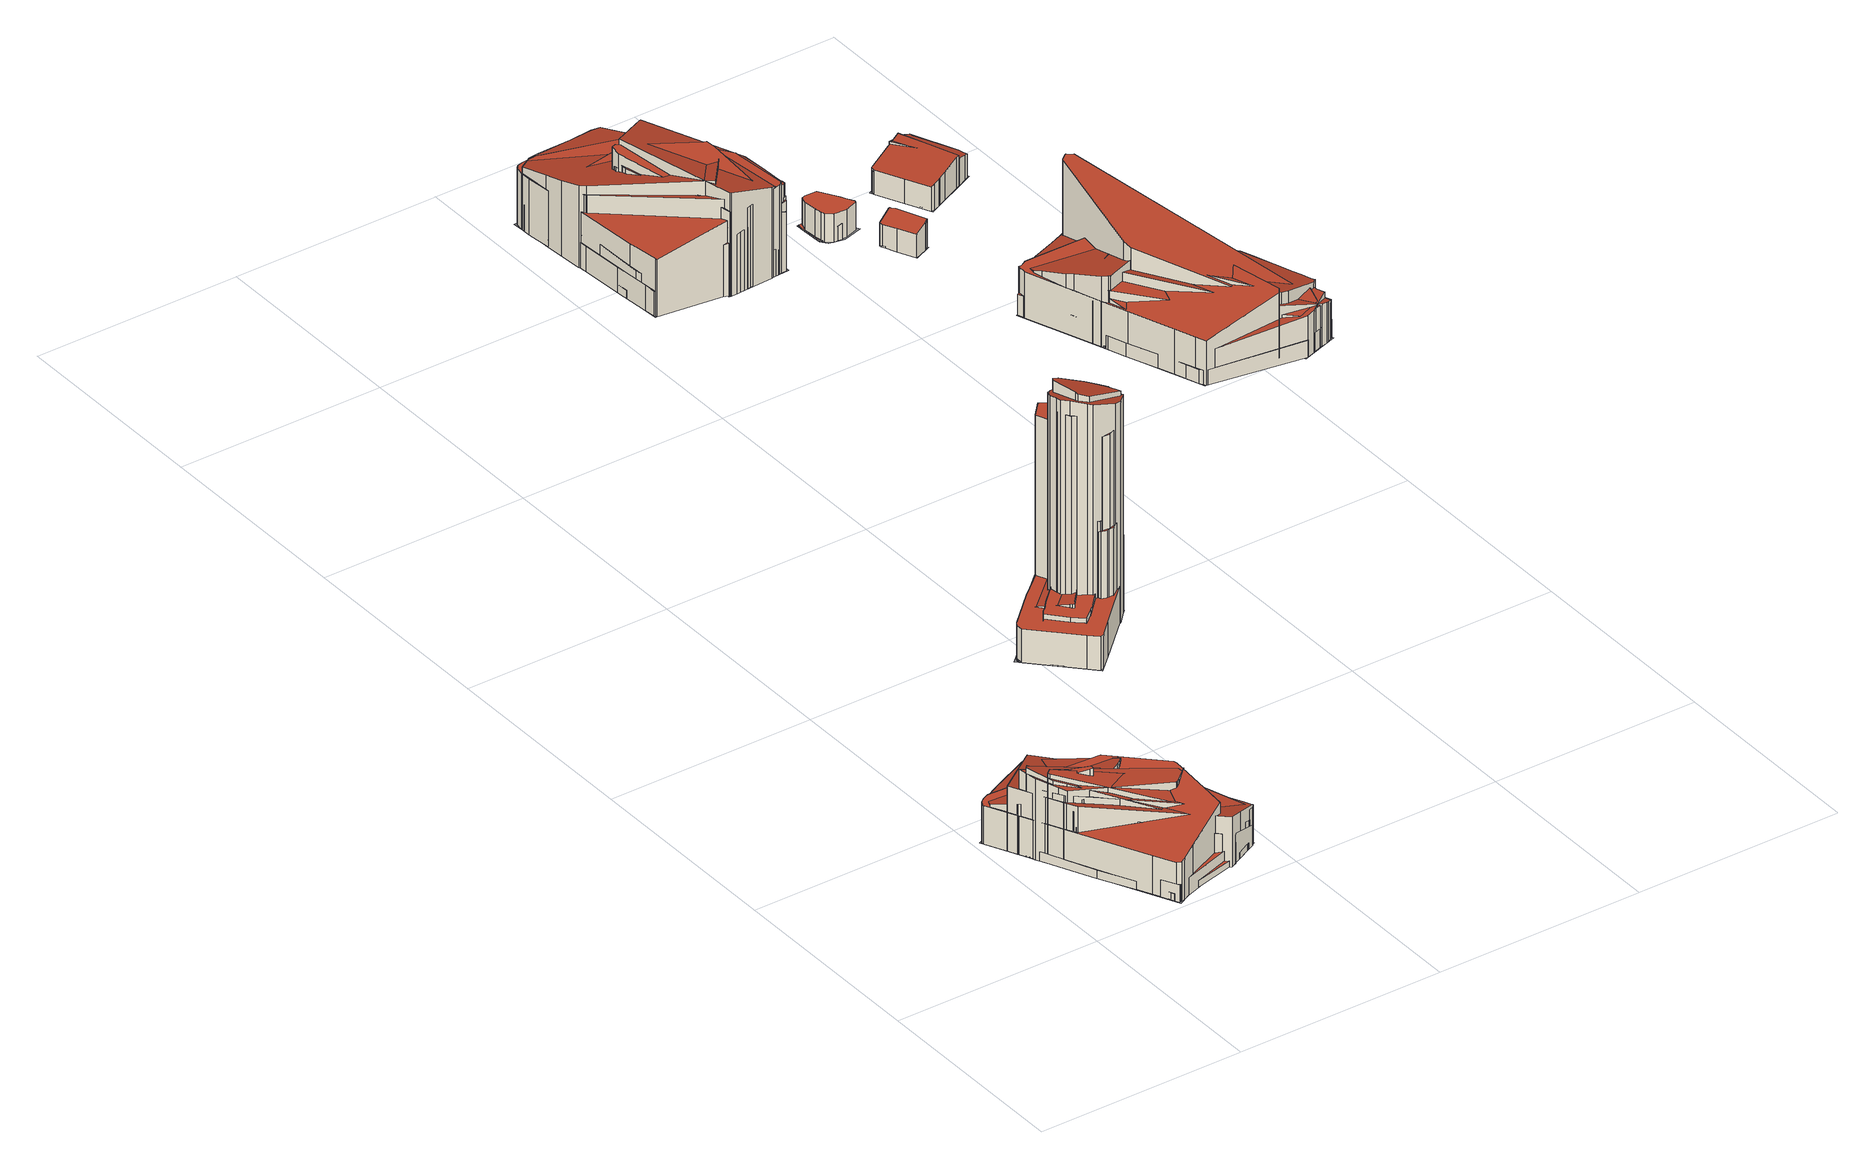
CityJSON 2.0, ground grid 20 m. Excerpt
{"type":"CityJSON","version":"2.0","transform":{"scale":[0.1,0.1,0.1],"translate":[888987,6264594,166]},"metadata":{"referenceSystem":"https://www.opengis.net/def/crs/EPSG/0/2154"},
"CityObjects":{
"building1":{"type":"Building","attributes":{"class":"Building"},"children":["building1-1"]},
"building1-1":{"type":"BuildingPart","parents":["building1"],"geometry":[{"type":"MultiSurface","lod":"2.2","boundaries":[[[0,1,2,3,4,5,6,7,8,9,10,11,12,13,14]],[[15,16,1,0]],[[16,17,2,1]],[[17,18,3,2]],[[18,19,4,3]],[[19,20,5,4]],[[20,21,6,5]],[[21,22,7,6]],[[22,23,8,7]],[[23,24,9,8]],[[24,25,10,9]],[[25,26,11,10]],[[26,27,12,11]],[[27,28,13,12]],[[28,29,14,13]],[[29,15,0,14]],[[30,31,32,33,34,35,36,37,38,39,40,41]],[[42,43,31,30]],[[43,44,32,31]],[[44,45,33,32]],[[45,46,34,33]],[[46,47,35,34]],[[47,48,36,35]],[[48,49,37,36]],[[49,50,38,37]],[[50,51,39,38]],[[51,52,40,39]],[[52,53,41,40]],[[53,42,30,41]],[[54,55,56,57,58,59,60,61,62,63,64,65,66,67,68]],[[69,70,55,54]],[[70,71,56,55]],[[71,72,57,56]],[[72,73,58,57]],[[73,74,59,58]],[[74,75,60,59]],[[75,76,61,60]],[[76,77,62,61]],[[77,78,63,62]],[[78,79,64,63]],[[79,80,65,64]],[[80,81,66,65]],[[81,82,67,66]],[[82,83,68,67]],[[83,69,54,68]],[[84,85,86,87,88,89,90,91,92,93,94,95,96,97,98,99,100,101,102,103,104,105]],[[106,107,85,84]],[[107,108,86,85]],[[108,109,87,86]],[[109,17,88,87]],[[17,110,89,88]],[[110,111,90,89]],[[111,112,91,90]],[[112,113,92,91]],[[113,114,93,92]],[[114,115,94,93]],[[115,116,95,94]],[[116,47,96,95]],[[47,117,97,96]],[[117,49,98,97]],[[49,118,99,98]],[[118,119,100,99]],[[119,120,101,100]],[[120,121,102,101]],[[121,122,103,102]],[[122,123,104,103]],[[123,124,105,104]],[[124,106,84,105]],[[125,126,127,128,129,130,131,132,133]],[[134,135,126,125]],[[135,136,127,126]],[[136,137,128,127]],[[137,138,129,128]],[[138,139,130,129]],[[139,140,131,130]],[[140,141,132,131]],[[141,142,133,132]],[[142,134,125,133]],[[143,144,145,146,147,148,149,150]],[[151,152,144,143]],[[152,153,145,144]],[[153,154,146,145]],[[154,155,147,146]],[[155,156,148,147]],[[156,157,149,148]],[[157,158,150,149]],[[158,151,143,150]],[[159,160,161,162,163,164,165,166,167,168,169,170]],[[171,172,160,159]],[[172,173,161,160]],[[173,174,162,161]],[[174,175,163,162]],[[175,176,164,163]],[[176,177,165,164]],[[177,178,166,165]],[[178,179,167,166]],[[179,180,168,167]],[[180,181,169,168]],[[181,182,170,169]],[[182,171,159,170]],[[183,184,185,186,187,188,189,190,191,192,193]],[[194,195,184,183]],[[195,196,185,184]],[[196,197,186,185]],[[197,198,187,186]],[[198,199,188,187]],[[199,178,189,188]],[[178,200,190,189]],[[200,201,191,190]],[[201,202,192,191]],[[202,203,193,192]],[[203,194,183,193]],[[204,205,206,207,208,209,210,211,212,213,214]],[[215,216,204,214]],[[216,217,205,204]],[[217,218,206,205]],[[218,219,207,206]],[[219,220,208,207]],[[220,221,209,208]],[[221,222,210,209]],[[222,223,211,210]],[[223,224,212,211]],[[224,225,213,212]],[[225,215,214,213]],[[226,227,228,229,230,231,232,233,234]],[[107,235,227,226]],[[235,236,228,227]],[[236,237,229,228]],[[237,238,230,229]],[[238,239,231,230]],[[239,240,232,231]],[[240,182,233,232]],[[182,241,234,233]],[[241,107,226,234]],[[242,243,244,245,246,247]],[[248,249,243,242]],[[249,250,244,243]],[[250,251,245,244]],[[251,252,246,245]],[[252,253,247,246]],[[253,248,242,247]],[[254,255,256,257,258,259,260,261]],[[262,255,254]],[[262,263,256,255]],[[263,264,257,256]],[[264,265,258,257]],[[265,266,259,258]],[[266,267,260,259]],[[267,28,261,260]],[[28,254,261]],[[268,269,270,271,272,273,274,275]],[[276,277,269,268]],[[277,278,270,269]],[[278,279,271,270]],[[279,177,272,271]],[[177,280,273,272]],[[280,281,274,273]],[[281,282,275,274]],[[282,276,268,275]],[[283,284,285,286]],[[287,47,284,283]],[[47,288,285,284]],[[288,222,286,285]],[[222,287,283,286]],[[289,290,45,291,292,293,294,295]]],"semantics":{"surfaces":[{"type":"RoofSurface","rf_azimuth":206.43,"rf_slope":16.97},{"type":"WallSurface","on_footprint_edge":true},{"type":"RoofSurface","rf_azimuth":29.54,"rf_slope":15.16},{"type":"RoofSurface","rf_azimuth":116.19,"rf_slope":16.73},{"type":"RoofSurface","rf_azimuth":337.65,"rf_slope":1.06},{"type":"RoofSurface","rf_azimuth":319.61,"rf_slope":7.65},{"type":"RoofSurface","rf_azimuth":29.9,"rf_slope":16.68},{"type":"RoofSurface","rf_azimuth":17.4,"rf_slope":17.92},{"type":"RoofSurface","rf_azimuth":353.06,"rf_slope":19.8},{"type":"RoofSurface","rf_azimuth":76.04,"rf_slope":2.18},{"type":"RoofSurface","rf_azimuth":90.18,"rf_slope":17.47},{"type":"RoofSurface","rf_azimuth":186.19,"rf_slope":18.63},{"type":"RoofSurface","rf_azimuth":199.55,"rf_slope":12.61},{"type":"RoofSurface","rf_azimuth":305.54,"rf_slope":18.78},{"type":"RoofSurface","rf_azimuth":25.22,"rf_slope":11.06},{"type":"GroundSurface"}],"values":[0,1,1,1,1,1,1,1,1,1,1,1,1,1,1,1,2,1,1,1,1,1,1,1,1,1,1,1,1,3,1,1,1,1,1,1,1,1,1,1,1,1,1,1,1,4,1,1,1,1,1,1,1,1,1,1,1,1,1,1,1,1,1,1,1,1,1,1,5,1,1,1,1,1,1,1,1,1,6,1,1,1,1,1,1,1,1,7,1,1,1,1,1,1,1,1,1,1,1,1,8,1,1,1,1,1,1,1,1,1,1,1,9,1,1,1,1,1,1,1,1,1,1,1,10,1,1,1,1,1,1,1,1,1,11,1,1,1,1,1,1,12,1,1,1,1,1,1,1,1,13,1,1,1,1,1,1,1,1,14,1,1,1,1,15]}}]},
"building2":{"type":"Building","attributes":{"class":"Building"},"children":["building2-1"]},
"building2-1":{"type":"BuildingPart","parents":["building2"],"geometry":[{"type":"MultiSurface","lod":"2.2","boundaries":[[[296,297,298,299,300,301,302,303,304,305,306,307,308,309]],[[310,311,297,296]],[[311,312,298,297]],[[312,313,299,298]],[[313,314,300,299]],[[314,315,301,300]],[[315,316,302,301]],[[316,317,303,302]],[[317,318,304,303]],[[318,319,305,304]],[[319,320,306,305]],[[320,321,307,306]],[[321,322,308,307]],[[322,323,309,308]],[[323,310,296,309]],[[324,325,326,327,328,329,330,331,332,333,334,335,336,337,338]],[[339,340,325,324]],[[340,341,326,325]],[[341,342,327,326]],[[342,343,328,327]],[[343,344,329,328]],[[344,345,330,329]],[[345,346,331,330]],[[346,347,332,331]],[[347,348,333,332]],[[348,349,334,333]],[[349,319,335,334]],[[319,350,336,335]],[[350,351,337,336]],[[351,352,338,337]],[[352,339,324,338]],[[353,354,355,356,357,358,359,360,361,362,363,364,365,366,367,368,369,370]],[[371,372,354,353]],[[372,373,355,354]],[[373,374,356,355]],[[374,375,357,356]],[[375,376,358,357]],[[376,377,359,358]],[[377,378,360,359]],[[378,316,361,360]],[[316,379,362,361]],[[379,380,363,362]],[[380,381,364,363]],[[381,349,365,364]],[[349,382,366,365]],[[382,383,367,366]],[[383,384,368,367]],[[384,385,369,368]],[[385,386,370,369]],[[386,371,353,370]],[[387,388,389,390,391,392,393,394,395,396,397,398]],[[399,400,388,387]],[[400,401,389,388]],[[401,402,390,389]],[[402,403,391,390]],[[403,404,392,391]],[[404,405,393,392]],[[405,406,394,393]],[[406,407,395,394]],[[407,408,396,395]],[[408,323,397,396]],[[323,409,398,397]],[[409,399,387,398]],[[410,411,412,413,414,415,416,417,418,419,420,421]],[[422,423,411,410]],[[423,424,412,411]],[[424,425,413,412]],[[425,426,414,413]],[[426,427,415,414]],[[427,428,416,415]],[[428,429,417,416]],[[429,430,418,417]],[[430,431,419,418]],[[431,432,420,419]],[[432,433,421,420]],[[433,422,410,421]],[[434,435,436,437,438,439,440,441]],[[442,443,435,434]],[[443,444,436,435]],[[444,445,437,436]],[[445,446,438,437]],[[446,447,439,438]],[[447,448,440,439]],[[448,449,441,440]],[[449,442,434,441]],[[450,451,452,453,454,455,456,457,458,459]],[[460,461,451,450]],[[461,462,452,451]],[[462,463,453,452]],[[463,464,454,453]],[[464,465,455,454]],[[465,466,456,455]],[[466,467,457,456]],[[467,468,458,457]],[[468,469,459,458]],[[469,460,450,459]],[[470,471,472,473,474,475,476,477,478,479]],[[480,481,471,470]],[[481,482,472,471]],[[482,483,473,472]],[[483,484,474,473]],[[484,485,475,474]],[[485,486,476,475]],[[486,487,477,476]],[[487,488,478,477]],[[488,489,479,478]],[[489,480,470,479]],[[490,491,492,493,494,495,496,497,498]],[[499,500,491,490]],[[500,501,492,491]],[[501,502,493,492]],[[502,503,494,493]],[[503,504,495,494]],[[504,505,496,495]],[[505,506,497,496]],[[506,507,498,497]],[[507,499,490,498]],[[508,509,510,511,512,513,514,515]],[[516,517,509,508]],[[517,518,510,509]],[[518,519,511,510]],[[519,520,512,511]],[[520,521,513,512]],[[521,522,514,513]],[[522,523,515,514]],[[523,516,508,515]],[[524,525,526,527,528,529,530,531,532,533]],[[320,534,525,524]],[[534,375,526,525]],[[375,535,527,526]],[[535,536,528,527]],[[536,537,529,528]],[[537,538,530,529]],[[538,539,531,530]],[[539,317,532,531]],[[317,540,533,532]],[[540,320,524,533]],[[541,542,543,544,545,546,547]],[[548,549,542,541]],[[549,550,543,542]],[[550,551,544,543]],[[551,379,545,544]],[[379,552,546,545]],[[552,553,547,546]],[[553,548,541,547]],[[554,555,499,556]]],"semantics":{"surfaces":[{"type":"RoofSurface","rf_azimuth":207.69,"rf_slope":1.58},{"type":"WallSurface","on_footprint_edge":true},{"type":"RoofSurface","rf_azimuth":214.81,"rf_slope":2.18},{"type":"RoofSurface","rf_azimuth":24.08,"rf_slope":17.9},{"type":"RoofSurface","rf_azimuth":216.95,"rf_slope":0.938},{"type":"RoofSurface","rf_azimuth":357.83,"rf_slope":20.13},{"type":"RoofSurface","rf_azimuth":136.26,"rf_slope":14.83},{"type":"RoofSurface","rf_azimuth":12.04,"rf_slope":9.94},{"type":"RoofSurface","rf_azimuth":211.02,"rf_slope":11.24},{"type":"RoofSurface","rf_azimuth":102.71,"rf_slope":18.82},{"type":"RoofSurface","rf_azimuth":197.05,"rf_slope":10.18},{"type":"RoofSurface","rf_azimuth":49.1,"rf_slope":8.23},{"type":"RoofSurface","rf_azimuth":76.86,"rf_slope":18.66},{"type":"GroundSurface"}],"values":[0,1,1,1,1,1,1,1,1,1,1,1,1,1,1,2,1,1,1,1,1,1,1,1,1,1,1,1,1,1,1,3,1,1,1,1,1,1,1,1,1,1,1,1,1,1,1,1,1,1,4,1,1,1,1,1,1,1,1,1,1,1,1,5,1,1,1,1,1,1,1,1,1,1,1,1,6,1,1,1,1,1,1,1,1,7,1,1,1,1,1,1,1,1,1,1,8,1,1,1,1,1,1,1,1,1,1,9,1,1,1,1,1,1,1,1,1,10,1,1,1,1,1,1,1,1,11,1,1,1,1,1,1,1,1,1,1,12,1,1,1,1,1,1,1,13]}}]},
"building3":{"type":"Building","attributes":{"class":"Building"},"children":["building3-1"]},
"building3-1":{"type":"BuildingPart","parents":["building3"],"geometry":[{"type":"MultiSurface","lod":"2.2","boundaries":[[[557,558,559,560,561,562,563,564,565,566,567,568,569,570,571,572,573,574,575]],[[576,577,558,557]],[[577,578,559,558]],[[578,579,560,559]],[[579,580,561,560]],[[580,581,562,561]],[[581,582,563,562]],[[582,583,564,563]],[[583,584,565,564]],[[584,585,566,565]],[[585,586,567,566]],[[586,587,568,567]],[[587,588,569,568]],[[588,589,570,569]],[[589,590,571,570]],[[590,591,572,571]],[[591,592,573,572]],[[592,593,574,573]],[[593,594,575,574]],[[594,576,557,575]],[[595,596,597,598,599,600,601,602,603,604,605,606,607]],[[608,609,596,595]],[[609,610,597,596]],[[610,611,598,597]],[[611,612,599,598]],[[612,613,600,599]],[[613,614,601,600]],[[614,615,602,601]],[[615,616,603,602]],[[616,617,604,603]],[[617,618,605,604]],[[618,619,606,605]],[[619,620,607,606]],[[620,608,595,607]],[[621,622,623,624,625,626,627,628,629,630,631,632,633]],[[634,635,622,621]],[[635,636,623,622]],[[636,637,624,623]],[[637,638,625,624]],[[638,639,626,625]],[[639,640,627,626]],[[640,641,628,627]],[[641,642,629,628]],[[642,643,630,629]],[[643,644,631,630]],[[644,645,632,631]],[[645,646,633,632]],[[646,634,621,633]],[[647,648,649,650,651,652,653,654,655,656,657,658,659]],[[660,661,648,647]],[[661,662,649,648]],[[662,663,650,649]],[[663,664,651,650]],[[664,665,652,651]],[[665,666,653,652]],[[666,667,654,653]],[[667,668,655,654]],[[668,669,656,655]],[[669,670,657,656]],[[670,671,658,657]],[[671,672,659,658]],[[672,660,647,659]],[[673,674,675,676,677,678,679,680,681,682,683,684,685,686]],[[687,688,674,673]],[[688,689,675,674]],[[689,690,676,675]],[[690,691,677,676]],[[691,692,678,677]],[[692,579,679,678]],[[579,693,680,679]],[[693,694,681,680]],[[694,695,682,681]],[[695,670,683,682]],[[670,696,684,683]],[[696,697,685,684]],[[697,698,686,685]],[[698,687,673,686]],[[699,700,701,702,703,704,705,706,707,708]],[[709,710,700,699]],[[710,582,701,700]],[[582,711,702,701]],[[711,712,703,702]],[[712,713,704,703]],[[713,714,705,704]],[[714,715,706,705]],[[715,716,707,706]],[[716,717,708,707]],[[717,709,699,708]],[[718,719,720,721,722,723,724,725,726]],[[727,635,719,718]],[[635,728,720,719]],[[728,729,721,720]],[[729,730,722,721]],[[730,731,723,722]],[[731,732,724,723]],[[732,733,725,724]],[[733,734,726,725]],[[734,727,718,726]],[[735,736,737,738,739,740,741,742,743,744]],[[745,746,736,735]],[[746,747,737,736]],[[747,748,738,737]],[[748,749,739,738]],[[749,750,740,739]],[[750,665,741,740]],[[665,751,742,741]],[[751,752,743,742]],[[752,753,744,743]],[[753,745,735,744]],[[754,755,756,757,758,759,760,761,762,763,764]],[[765,766,755,754]],[[766,767,756,755]],[[767,768,757,756]],[[768,769,758,757]],[[769,770,759,758]],[[770,771,760,759]],[[771,772,761,760]],[[772,773,762,761]],[[773,774,763,762]],[[774,775,764,763]],[[775,765,754,764]],[[776,777,778,779,780,781,782,783,784,785]],[[786,787,777,776]],[[787,788,778,777]],[[788,789,779,778]],[[789,661,780,779]],[[661,790,781,780]],[[790,581,782,781]],[[581,791,783,782]],[[791,792,784,783]],[[792,793,785,784]],[[793,786,776,785]],[[794,795,796,797,798,799,800,801,802]],[[803,804,795,794]],[[804,805,796,795]],[[805,635,797,796]],[[635,806,798,797]],[[806,807,799,798]],[[807,808,800,799]],[[808,809,801,800]],[[809,810,802,801]],[[810,803,794,802]],[[811,812,813,814,815,816,817,818,819,820,821,822,823]],[[824,786,812,811]],[[786,825,813,812]],[[825,826,814,813]],[[826,827,815,814]],[[827,828,816,815]],[[828,829,817,816]],[[829,830,818,817]],[[830,831,819,818]],[[831,832,820,819]],[[832,833,821,820]],[[833,834,822,821]],[[834,835,823,822]],[[835,824,811,823]],[[836,837,838,839,840,841,842,843,844,845,846,847]],[[848,849,837,836]],[[849,850,838,837]],[[850,635,839,838]],[[635,583,840,839]],[[583,851,841,840]],[[851,852,842,841]],[[852,853,843,842]],[[853,854,844,843]],[[854,855,845,844]],[[855,856,846,845]],[[856,857,847,846]],[[857,848,836,847]],[[858,859,860,861,862,863,864,865]],[[866,867,859,858]],[[867,868,860,859]],[[868,664,861,860]],[[664,830,862,861]],[[830,869,863,862]],[[869,870,864,863]],[[870,871,865,864]],[[871,866,858,865]],[[872,873,874,875,876,877,878,879,880,881]]],"semantics":{"surfaces":[{"type":"RoofSurface","rf_azimuth":184.13,"rf_slope":15.61},{"type":"WallSurface","on_footprint_edge":true},{"type":"RoofSurface","rf_azimuth":91.61,"rf_slope":15.13},{"type":"RoofSurface","rf_azimuth":7.35,"rf_slope":16.24},{"type":"RoofSurface","rf_azimuth":6.87,"rf_slope":15.09},{"type":"RoofSurface","rf_azimuth":339.68,"rf_slope":1.39},{"type":"RoofSurface","rf_azimuth":237.98,"rf_slope":12.74},{"type":"RoofSurface","rf_azimuth":358.71,"rf_slope":17.59},{"type":"RoofSurface","rf_azimuth":180.46,"rf_slope":10.74},{"type":"RoofSurface","rf_azimuth":226.31,"rf_slope":13.74},{"type":"RoofSurface","rf_azimuth":79.01,"rf_slope":13.21},{"type":"RoofSurface","rf_azimuth":193.47,"rf_slope":18.38},{"type":"RoofSurface","rf_azimuth":337.93,"rf_slope":2.29},{"type":"RoofSurface","rf_azimuth":150.5,"rf_slope":18.66},{"type":"RoofSurface","rf_azimuth":36.19,"rf_slope":19.63},{"type":"GroundSurface"}],"values":[0,1,1,1,1,1,1,1,1,1,1,1,1,1,1,1,1,1,1,1,2,1,1,1,1,1,1,1,1,1,1,1,1,1,3,1,1,1,1,1,1,1,1,1,1,1,1,1,4,1,1,1,1,1,1,1,1,1,1,1,1,1,5,1,1,1,1,1,1,1,1,1,1,1,1,1,1,6,1,1,1,1,1,1,1,1,1,1,7,1,1,1,1,1,1,1,1,1,8,1,1,1,1,1,1,1,1,1,1,9,1,1,1,1,1,1,1,1,1,1,1,10,1,1,1,1,1,1,1,1,1,1,11,1,1,1,1,1,1,1,1,1,12,1,1,1,1,1,1,1,1,1,1,1,1,1,13,1,1,1,1,1,1,1,1,1,1,1,1,14,1,1,1,1,1,1,1,1,15]}}]},
"building4":{"type":"Building","attributes":{"class":"Building"},"children":["building4-1"]},
"building4-1":{"type":"BuildingPart","parents":["building4"],"geometry":[{"type":"MultiSurface","lod":"2.2","boundaries":[[[882,883,884,885,886,887,888,889,890,891,892,893,894,895,896]],[[897,898,883,882]],[[898,899,884,883]],[[899,900,885,884]],[[900,901,886,885]],[[901,902,887,886]],[[902,903,888,887]],[[903,904,889,888]],[[904,905,890,889]],[[905,906,891,890]],[[906,907,892,891]],[[907,908,893,892]],[[908,909,894,893]],[[909,910,895,894]],[[910,911,896,895]],[[911,897,882,896]],[[912,913,914,915,916,917,918,919]],[[920,921,913,912]],[[921,922,914,913]],[[922,900,915,914]],[[900,901,916,915]],[[901,923,917,916]],[[923,924,918,917]],[[924,925,919,918]],[[925,920,912,919]],[[926,927,928,929,930,931,932]],[[933,934,927,926]],[[934,923,928,927]],[[923,935,929,928]],[[935,936,930,929]],[[936,937,931,930]],[[937,910,932,931]],[[910,933,926,932]],[[938,939,940,941,942,943,944]]],"semantics":{"surfaces":[{"type":"RoofSurface","rf_azimuth":7.58,"rf_slope":0.839},{"type":"WallSurface","on_footprint_edge":true},{"type":"RoofSurface","rf_azimuth":182.63,"rf_slope":15.59},{"type":"RoofSurface","rf_azimuth":158.94,"rf_slope":18.9},{"type":"GroundSurface"}],"values":[0,1,1,1,1,1,1,1,1,1,1,1,1,1,1,1,2,1,1,1,1,1,1,1,1,3,1,1,1,1,1,1,1,4]}}]},
"building5":{"type":"Building","attributes":{"class":"Building"},"children":["building5-1"]},
"building5-1":{"type":"BuildingPart","parents":["building5"],"geometry":[{"type":"MultiSurface","lod":"2.2","boundaries":[[[945,946,947,948,949,950,951,952,953,954,955]],[[956,957,946,945]],[[957,958,947,946]],[[958,959,948,947]],[[959,960,949,948]],[[960,961,950,949]],[[961,962,951,950]],[[962,963,952,951]],[[963,964,953,952]],[[964,965,954,953]],[[965,966,955,954]],[[966,956,945,955]],[[967,968,969,970,971,972,973]],[[974,975,968,967]],[[975,976,969,968]],[[976,977,970,969]],[[977,978,971,970]],[[978,979,972,971]],[[979,980,973,972]],[[980,974,967,973]],[[981,982,956,983]]],"semantics":{"surfaces":[{"type":"RoofSurface","rf_azimuth":202.74,"rf_slope":17.49},{"type":"WallSurface","on_footprint_edge":true},{"type":"RoofSurface","rf_azimuth":191.26,"rf_slope":8.24},{"type":"GroundSurface"}],"values":[0,1,1,1,1,1,1,1,1,1,1,1,2,1,1,1,1,1,1,1,3]}}]},
"building6":{"type":"Building","attributes":{"class":"Building"},"children":["building6-1"]},
"building6-1":{"type":"BuildingPart","parents":["building6"],"geometry":[{"type":"MultiSurface","lod":"2.2","boundaries":[[[984,985,986,987,988,989,990,991,992,993,994]],[[995,996,985,984]],[[996,997,986,985]],[[997,998,987,986]],[[998,999,988,987]],[[999,1000,989,988]],[[1000,1001,990,989]],[[1001,1002,991,990]],[[1002,1003,992,991]],[[1003,1004,993,992]],[[1004,1005,994,993]],[[1005,995,984,994]],[[1006,1007,1008,1009,1010,1011,1012,1013,1014,1015,1016,1017,1018,1019,1020,1021,1022,1023]],[[1024,1025,1007,1006]],[[1025,1026,1008,1007]],[[1026,1027,1009,1008]],[[1027,1028,1010,1009]],[[1028,1029,1011,1010]],[[1029,1030,1012,1011]],[[1030,1031,1013,1012]],[[1031,1032,1014,1013]],[[1032,1033,1015,1014]],[[1033,1034,1016,1015]],[[1034,1035,1017,1016]],[[1035,1036,1018,1017]],[[1036,1037,1019,1018]],[[1037,1038,1020,1019]],[[1038,1039,1021,1020]],[[1039,1040,1022,1021]],[[1040,1041,1023,1022]],[[1041,1024,1006,1023]],[[1042,1043,1044,1045,1046,1047,1048,1049,1050,1051,1052,1053,1054,1055]],[[1056,1057,1043,1042]],[[1057,1058,1044,1043]],[[1058,1059,1045,1044]],[[1059,1060,1046,1045]],[[1060,1061,1047,1046]],[[1061,1062,1048,1047]],[[1062,1063,1049,1048]],[[1063,1064,1050,1049]],[[1064,1065,1051,1050]],[[1065,1066,1052,1051]],[[1066,1067,1053,1052]],[[1067,1068,1054,1053]],[[1068,1069,1055,1054]],[[1069,1056,1042,1055]],[[1070,1071,1072,1073,1074,1075,1076,1077,1078,1079,1080,1081]],[[1082,1083,1071,1070]],[[1083,1084,1072,1071]],[[1084,1085,1073,1072]],[[1085,1086,1074,1073]],[[1086,1087,1075,1074]],[[1087,1088,1076,1075]],[[1088,1089,1077,1076]],[[1089,1090,1078,1077]],[[1090,1091,1079,1078]],[[1091,1092,1080,1079]],[[1092,1093,1081,1080]],[[1093,1082,1070,1081]],[[1094,1095,1096,1097,1098,1099,1100,1101,1102,1103,1104,1105,1106,1107,1108,1109,1110,1111,1112,1113]],[[1114,1115,1095,1094]],[[1115,1116,1096,1095]],[[1116,997,1097,1096]],[[997,1117,1098,1097]],[[1117,999,1099,1098]],[[999,1118,1100,1099]],[[1118,1119,1101,1100]],[[1119,1120,1102,1101]],[[1120,1121,1103,1102]],[[1121,1089,1104,1103]],[[1089,1122,1105,1104]],[[1122,1123,1106,1105]],[[1123,1124,1107,1106]],[[1124,1125,1108,1107]],[[1125,1126,1109,1108]],[[1126,1127,1110,1109]],[[1127,1128,1111,1110]],[[1128,1129,1112,1111]],[[1129,1130,1113,1112]],[[1130,1114,1094,1113]],[[1131,1132,1133,1134,1135,1136,1137,1138,1139,1140,1141,1142,1143,1144,1145]],[[1146,1147,1132,1131]],[[1147,1148,1133,1132]],[[1148,1149,1134,1133]],[[1149,1150,1135,1134]],[[1150,1118,1136,1135]],[[1118,1151,1137,1136]],[[1151,1152,1138,1137]],[[1152,1153,1139,1138]],[[1153,1154,1140,1139]],[[1154,1155,1141,1140]],[[1155,1156,1142,1141]],[[1156,1157,1143,1142]],[[1157,1158,1144,1143]],[[1158,1159,1145,1144]],[[1159,1146,1131,1145]],[[1160,1161,1162,1163,1164,1165,1166,1167,1168,1169,1170]],[[1171,1172,1161,1160]],[[1172,1173,1162,1161]],[[1173,1174,1163,1162]],[[1174,1175,1164,1163]],[[1175,1176,1165,1164]],[[1176,1127,1166,1165]],[[1127,1177,1167,1166]],[[1177,1038,1168,1167]],[[1038,1178,1169,1168]],[[1178,1179,1170,1169]],[[1179,1171,1160,1170]],[[1180,1181,1182,1183,1184,1185,1186,1187,1188,1189,1190,1191,1192,1193,1194,1195,1196,1197]],[[1198,1199,1181,1180]],[[1199,1200,1182,1181]],[[1200,1201,1183,1182]],[[1201,1202,1184,1183]],[[1202,1203,1185,1184]],[[1203,1204,1186,1185]],[[1204,1205,1187,1186]],[[1205,1206,1188,1187]],[[1206,1207,1189,1188]],[[1207,1208,1190,1189]],[[1208,1209,1191,1190]],[[1209,1210,1192,1191]],[[1210,1211,1193,1192]],[[1211,1212,1194,1193]],[[1212,1213,1195,1194]],[[1213,1214,1196,1195]],[[1214,1215,1197,1196]],[[1215,1198,1180,1197]],[[1216,1217,1218,1219,1220,1221,1222,1223]],[[1224,1029,1217,1216]],[[1029,1225,1218,1217]],[[1225,1226,1219,1218]],[[1226,1227,1220,1219]],[[1227,1228,1221,1220]],[[1228,1229,1222,1221]],[[1229,1230,1223,1222]],[[1230,1224,1216,1223]],[[1231,1232,1233,1234,1235,1236,1237,1238,1239]],[[1198,1240,1232,1231]],[[1240,1241,1233,1232]],[[1241,1242,1234,1233]],[[1242,1204,1235,1234]],[[1204,1243,1236,1235]],[[1243,1084,1237,1236]],[[1084,1244,1238,1237]],[[1244,1245,1239,1238]],[[1245,1198,1231,1239]],[[1246,1247,1248,1249,1250]],[[1251,1252,1247,1246]],[[1252,1253,1248,1247]],[[1253,1254,1249,1248]],[[1254,1255,1250,1249]],[[1255,1251,1246,1250]],[[1256,1257,1258,1259,1260,1261,1262,1263]],[[1264,1265,1257,1256]],[[1265,1266,1258,1257]],[[1266,1267,1259,1258]],[[1267,1268,1260,1259]],[[1268,1269,1261,1260]],[[1269,1270,1262,1261]],[[1270,1271,1263,1262]],[[1271,1264,1256,1263]],[[1272,1273,1274,1275,1276,1277,1278,1279,1280,1281,1282]],[[1283,1273,1272]],[[1283,1284,1274,1273]],[[1284,1285,1275,1274]],[[1285,1286,1276,1275]],[[1286,1287,1277,1276]],[[1287,1288,1278,1277]],[[1288,1289,1279,1278]],[[1289,1290,1280,1279]],[[1290,1291,1281,1280]],[[1291,1292,1282,1281]],[[1292,1272,1282]],[[1293,1294,1295,1296,1297]],[[1298,1299,1294,1293]],[[1299,1300,1295,1294]],[[1300,1301,1296,1295]],[[1301,1302,1297,1296]],[[1302,1298,1293,1297]],[[1303,1304,1305,1306,1307,1308,1309,1310,1311,1312,1313,1314,1315,1316]]],"semantics":{"surfaces":[{"type":"RoofSurface","rf_azimuth":201.08,"rf_slope":16.72},{"type":"WallSurface","on_footprint_edge":true},{"type":"RoofSurface","rf_azimuth":110.26,"rf_slope":16.66},{"type":"RoofSurface","rf_azimuth":19.41,"rf_slope":16.68},{"type":"RoofSurface","rf_azimuth":19.19,"rf_slope":16.47},{"type":"RoofSurface","rf_azimuth":162.6,"rf_slope":1.82},{"type":"RoofSurface","rf_azimuth":159.05,"rf_slope":5.41},{"type":"RoofSurface","rf_azimuth":273.1,"rf_slope":19.25},{"type":"RoofSurface","rf_azimuth":223.16,"rf_slope":7.06},{"type":"RoofSurface","rf_azimuth":267.97,"rf_slope":9.94},{"type":"RoofSurface","rf_azimuth":29.16,"rf_slope":11.34},{"type":"RoofSurface","rf_azimuth":192.96,"rf_slope":16.55},{"type":"RoofSurface","rf_azimuth":267.67,"rf_slope":16.29},{"type":"RoofSurface","rf_azimuth":183.89,"rf_slope":15.68},{"type":"RoofSurface","rf_azimuth":103.38,"rf_slope":7.25},{"type":"GroundSurface"}],"values":[0,1,1,1,1,1,1,1,1,1,1,1,2,1,1,1,1,1,1,1,1,1,1,1,1,1,1,1,1,1,1,3,1,1,1,1,1,1,1,1,1,1,1,1,1,1,4,1,1,1,1,1,1,1,1,1,1,1,1,5,1,1,1,1,1,1,1,1,1,1,1,1,1,1,1,1,1,1,1,1,6,1,1,1,1,1,1,1,1,1,1,1,1,1,1,1,7,1,1,1,1,1,1,1,1,1,1,1,8,1,1,1,1,1,1,1,1,1,1,1,1,1,1,1,1,1,1,9,1,1,1,1,1,1,1,1,10,1,1,1,1,1,1,1,1,1,11,1,1,1,1,1,12,1,1,1,1,1,1,1,1,13,1,1,1,1,1,1,1,1,1,1,1,14,1,1,1,1,1,15]}}]},
"building7":{"type":"Building","attributes":{"class":"Building"},"children":["building7-1"]},
"building7-1":{"type":"BuildingPart","parents":["building7"],"geometry":[{"type":"MultiSurface","lod":"2.2","boundaries":[[[1317,1318,1319,1320,1321,1322,1323,1324,1325,1326,1327]],[[1328,1329,1318,1317]],[[1329,1330,1319,1318]],[[1330,1331,1320,1319]],[[1331,1332,1321,1320]],[[1332,1333,1322,1321]],[[1333,1334,1323,1322]],[[1334,1335,1324,1323]],[[1335,1336,1325,1324]],[[1336,1337,1326,1325]],[[1337,1338,1327,1326]],[[1338,1328,1317,1327]],[[1339,1340,1341,1342,1343,1344,1345,1346]],[[1347,1348,1340,1339]],[[1348,1349,1341,1340]],[[1349,1350,1342,1341]],[[1350,1351,1343,1342]],[[1351,1352,1344,1343]],[[1352,1353,1345,1344]],[[1353,1354,1346,1345]],[[1354,1347,1339,1346]],[[1355,1356,1357,1358,1359,1360,1361,1362,1363,1364,1365]],[[1366,1367,1356,1355]],[[1367,1368,1357,1356]],[[1368,1369,1358,1357]],[[1369,1370,1359,1358]],[[1370,1371,1360,1359]],[[1371,1372,1361,1360]],[[1372,1373,1362,1361]],[[1373,1374,1363,1362]],[[1374,1375,1364,1363]],[[1375,1376,1365,1364]],[[1376,1366,1355,1365]],[[1377,1378,1379,1380,1381,1382]],[[1329,1383,1378,1377]],[[1383,1384,1379,1378]],[[1384,1385,1380,1379]],[[1385,1386,1381,1380]],[[1386,1387,1382,1381]],[[1387,1329,1377,1382]],[[1388,1389,1390,1391]]],"semantics":{"surfaces":[{"type":"RoofSurface","rf_azimuth":202.96,"rf_slope":8.04},{"type":"WallSurface","on_footprint_edge":true},{"type":"RoofSurface","rf_azimuth":23,"rf_slope":16.17},{"type":"RoofSurface","rf_azimuth":135.32,"rf_slope":0.857},{"type":"RoofSurface","rf_azimuth":328.06,"rf_slope":15.28},{"type":"GroundSurface"}],"values":[0,1,1,1,1,1,1,1,1,1,1,1,2,1,1,1,1,1,1,1,1,3,1,1,1,1,1,1,1,1,1,1,1,4,1,1,1,1,1,1,5]}}]}
},
"vertices":[
[8,172,45],[8,170,44],[77,30,44],[87,10,44],[90,7,45],[94,8,46],[107,15,50],[149,35,65],[148,94,72],[147,97,72],[108,145,68],[17,176,48],[12,175,46],[10,174,45],[9,173,45],[8,172,6],[8,170,6],[77,30,6],[87,10,6],[90,7,6],[94,8,6],[107,15,6],[149,35,6],[148,94,6],[147,97,6],[108,145,6],[17,176,6],[12,175,6],[10,174,6],[9,173,6],[18,150,70],[42,101,70],[47,92,70],[153,24,55],[166,31,51],[186,41,45],[187,42,44],[183,51,44],[175,69,43],[139,145,42],[132,153,42],[77,204,48],[18,150,6],[42,101,6],[47,92,6],[153,24,6],[166,31,6],[186,41,6],[187,42,6],[183,51,6],[175,69,6],[139,145,6],[132,153,6],[77,204,6],[11,164,47],[20,147,53],[22,141,55],[40,109,66],[55,95,72],[74,102,72],[108,121,72],[113,125,71],[116,128,71],[115,131,70],[89,179,53],[75,203,45],[70,202,45],[34,186,44],[16,177,44],[11,164,6],[20,147,6],[22,141,6],[40,109,6],[55,95,6],[74,102,6],[108,121,6],[113,125,6],[116,128,6],[115,131,6],[89,179,6],[75,203,6],[70,202,6],[34,186,6],[16,177,6],[11,170,16],[11,165,16],[16,154,16],[54,75,14],[77,30,14],[83,18,13],[86,11,13],[87,11,13],[90,10,13],[154,26,12],[165,30,12],[177,36,12],[186,41,12],[185,48,12],[183,51,12],[150,121,13],[135,153,14],[74,205,15],[32,184,15],[20,179,16],[14,175,16],[12,172,16],[11,170,6],[11,165,6],[16,154,6],[54,75,6],[83,18,6],[86,11,6],[87,11,6],[90,10,6],[154,26,6],[165,30,6],[177,36,6],[185,48,6],[150,121,6],[135,153,6],[74,205,6],[32,184,6],[20,179,6],[14,175,6],[12,172,6],[24,142,88],[29,126,86],[39,108,83],[43,101,82],[132,73,71],[133,73,71],[136,75,71],[150,87,70],[26,141,88],[24,142,6],[29,126,6],[39,108,6],[43,101,6],[132,73,6],[133,73,6],[136,75,6],[150,87,6],[26,141,6],[31,124,76],[33,119,76],[41,103,77],[141,47,59],[149,88,51],[95,167,53],[32,137,74],[31,137,74],[31,124,6],[33,119,6],[41,103,6],[141,47,6],[149,88,6],[95,167,6],[32,137,6],[31,137,6],[24,149,65],[24,140,66],[45,95,64],[138,31,41],[152,26,37],[159,27,35],[185,40,26],[185,41,26],[180,56,26],[179,59,26],[134,152,31],[86,186,42],[24,149,6],[24,140,6],[45,95,6],[138,31,6],[152,26,6],[159,27,6],[185,40,6],[185,41,6],[180,56,6],[179,59,6],[134,152,6],[86,186,6],[26,135,93],[37,113,88],[46,106,85],[155,26,42],[165,31,39],[179,37,34],[185,41,32],[183,45,33],[113,128,62],[30,137,92],[28,137,93],[26,135,6],[37,113,6],[46,106,6],[155,26,6],[165,31,6],[179,37,6],[183,45,6],[113,128,6],[30,137,6],[28,137,6],[13,162,18],[88,7,23],[184,40,21],[183,43,21],[171,75,20],[140,129,18],[79,199,16],[75,200,16],[42,185,17],[15,173,18],[10,169,18],[10,169,6],[13,162,6],[88,7,6],[184,40,6],[183,43,6],[171,75,6],[140,129,6],[79,199,6],[75,200,6],[42,185,6],[15,173,6],[11,165,34],[46,94,57],[133,74,63],[146,88,59],[147,89,58],[147,92,57],[134,156,37],[86,186,28],[31,178,30],[46,94,6],[133,74,6],[146,88,6],[147,89,6],[147,92,6],[134,156,6],[31,178,6],[30,143,78],[31,128,78],[69,106,90],[72,105,91],[72,108,91],[39,136,81],[30,143,6],[31,128,6],[69,106,6],[72,105,6],[72,108,6],[39,136,6],[9,171,6],[27,131,7],[31,125,8],[158,26,27],[174,62,33],[163,84,32],[81,196,24],[10,174,7],[27,131,6],[31,125,6],[158,26,6],[174,62,6],[163,84,6],[81,196,6],[35,117,94],[36,116,93],[167,32,45],[173,35,44],[185,40,43],[144,86,64],[82,107,82],[39,120,94],[35,117,6],[36,116,6],[167,32,6],[173,35,6],[144,86,6],[82,107,6],[39,120,6],[46,93,49],[186,41,29],[133,152,29],[79,199,34],[46,93,6],[133,152,6],[88,5,6],[147,35,6],[188,42,6],[133,158,6],[107,145,6],[77,206,6],[7,173,6],
[178,358,51],[178,353,51],[216,314,51],[224,306,51],[228,307,51],[240,318,52],[288,363,54],[289,366,54],[287,370,54],[254,405,53],[244,416,53],[241,415,53],[209,389,52],[181,363,51],[178,358,18],[178,353,18],[216,314,18],[224,306,18],[228,307,18],[240,318,18],[288,363,18],[289,366,18],[287,370,18],[254,405,18],[244,416,18],[241,415,18],[209,389,18],[181,363,18],[201,354,56],[216,337,56],[226,328,56],[236,336,56],[240,340,56],[268,368,58],[274,374,58],[274,376,58],[269,385,58],[264,393,58],[261,398,58],[254,405,58],[213,367,56],[207,360,56],[204,358,56],[201,354,18],[216,337,18],[226,328,18],[236,336,18],[240,340,18],[268,368,18],[274,374,18],[274,376,18],[269,385,18],[264,393,18],[261,398,18],[213,367,18],[207,360,18],[204,358,18],[227,380,246],[228,373,247],[229,369,247],[234,363,247],[246,355,244],[250,352,243],[271,351,237],[278,353,235],[288,363,231],[290,366,230],[288,369,230],[284,374,230],[261,398,234],[260,399,234],[250,398,237],[236,391,242],[234,390,243],[228,385,246],[227,380,18],[228,373,18],[229,369,18],[234,363,18],[246,355,18],[250,352,18],[271,351,18],[278,353,18],[290,366,18],[288,369,18],[284,374,18],[260,399,18],[250,398,18],[236,391,18],[234,390,18],[228,385,18],[177,356,19],[177,355,19],[179,352,19],[199,331,19],[215,315,19],[226,308,19],[242,418,20],[225,404,20],[219,398,20],[190,371,19],[181,363,19],[178,360,19],[177,356,18],[177,355,18],[179,352,18],[199,331,18],[215,315,18],[226,308,18],[242,418,18],[225,404,18],[219,398,18],[190,371,18],[178,360,18],[234,386,255],[241,365,252],[242,363,251],[250,358,248],[287,365,235],[286,368,235],[281,372,237],[280,373,238],[272,378,241],[263,383,244],[242,390,252],[237,391,253],[234,386,18],[241,365,18],[242,363,18],[250,358,18],[287,365,18],[286,368,18],[281,372,18],[280,373,18],[272,378,18],[263,383,18],[242,390,18],[237,391,18],[199,380,49],[224,349,59],[225,347,60],[227,346,60],[229,349,60],[262,386,60],[240,417,50],[230,408,50],[199,380,18],[224,349,18],[225,347,18],[227,346,18],[229,349,18],[262,386,18],[240,417,18],[230,408,18],[228,372,234],[234,361,233],[268,351,228],[277,372,225],[266,391,227],[252,395,229],[246,393,230],[230,382,233],[229,379,234],[228,375,234],[228,372,18],[234,361,18],[268,351,18],[277,372,18],[266,391,18],[252,395,18],[246,393,18],[230,382,18],[229,379,18],[228,375,18],[232,408,210],[252,363,209],[258,351,209],[264,349,210],[276,353,212],[281,364,214],[269,389,215],[248,412,213],[243,416,213],[241,417,213],[232,408,18],[252,363,18],[258,351,18],[264,349,18],[276,353,18],[281,364,18],[269,389,18],[248,412,18],[243,416,18],[241,417,18],[242,419,94],[242,416,95],[255,349,118],[260,347,119],[262,347,119],[267,347,119],[283,359,117],[286,364,115],[248,411,97],[242,419,18],[242,416,18],[255,349,18],[260,347,18],[262,347,18],[267,347,18],[283,359,18],[286,364,18],[248,411,18],[245,368,136],[246,365,136],[250,360,136],[265,350,138],[270,352,139],[288,365,143],[279,378,142],[265,391,140],[245,368,18],[246,365,18],[250,360,18],[265,350,18],[270,352,18],[288,365,18],[279,378,18],[265,391,18],[244,416,121],[245,357,128],[246,355,128],[252,352,128],[256,351,127],[265,353,126],[274,354,125],[289,365,123],[289,366,123],[288,367,123],[245,357,18],[252,352,18],[256,351,18],[265,353,18],[274,354,18],[289,365,18],[288,367,18],[251,384,89],[252,372,93],[255,369,94],[290,365,93],[290,366,92],[264,391,86],[253,388,88],[251,384,18],[252,372,18],[255,369,18],[290,365,18],[264,391,18],[253,388,18],[225,304,18],[291,366,18],[174,357,18],
[200,1069,95],[204,1029,95],[211,944,95],[214,913,96],[214,911,96],[293,901,117],[301,901,120],[310,902,122],[332,903,128],[334,904,129],[329,957,129],[329,960,129],[299,1022,122],[292,1037,120],[219,1086,101],[208,1089,97],[203,1089,96],[201,1087,96],[200,1080,95],[200,1069,40],[204,1029,40],[211,944,40],[214,913,40],[214,911,40],[293,901,40],[301,901,40],[310,902,40],[332,903,40],[334,904,40],[329,957,40],[329,960,40],[299,1022,40],[292,1037,40],[219,1086,40],[208,1089,40],[203,1089,40],[201,1087,40],[200,1080,40],[200,1079,101],[202,1049,109],[203,1029,114],[205,1007,120],[208,1001,122],[279,919,144],[314,962,133],[316,965,132],[289,1094,97],[281,1095,97],[259,1093,97],[225,1091,98],[215,1090,98],[200,1079,40],[202,1049,40],[203,1029,40],[205,1007,40],[208,1001,40],[279,919,40],[314,962,40],[316,965,40],[289,1094,40],[281,1095,40],[259,1093,40],[225,1091,40],[215,1090,40],[249,1012,146],[280,901,141],[281,900,141],[323,902,129],[338,906,124],[340,907,124],[340,910,124],[340,915,123],[339,937,123],[337,959,123],[336,962,123],[291,1040,133],[290,1040,133],[249,1012,40],[280,901,40],[281,900,40],[323,902,40],[338,906,40],[340,907,40],[340,910,40],[340,915,40],[339,937,40],[337,959,40],[336,962,40],[291,1040,40],[290,1040,40],[237,1005,117],[280,904,109],[291,901,106],[292,901,105],[298,901,104],[318,902,98],[331,904,95],[336,905,93],[337,958,91],[337,961,92],[316,1035,95],[305,1036,98],[300,1034,99],[237,1005,40],[280,904,40],[291,901,40],[292,901,40],[298,901,40],[318,902,40],[331,904,40],[336,905,40],[337,958,40],[337,961,40],[316,1035,40],[305,1036,40],[300,1034,40],[200,1076,66],[201,1068,66],[206,999,65],[209,959,65],[212,924,65],[213,913,64],[214,913,64],[217,911,64],[279,909,63],[321,968,62],[316,1035,63],[285,1084,64],[240,1092,65],[239,1092,65],[200,1076,40],[201,1068,40],[206,999,40],[209,959,40],[212,924,40],[213,913,40],[217,911,40],[279,909,40],[321,968,40],[285,1084,40],[240,1092,40],[239,1092,40],[242,1003,139],[280,900,123],[301,901,126],[316,903,128],[311,965,140],[309,973,141],[307,974,141],[247,1012,141],[246,1013,141],[242,1012,141],[242,1003,40],[280,900,40],[316,903,40],[311,965,40],[309,973,40],[307,974,40],[247,1012,40],[246,1013,40],[242,1012,40],[243,994,129],[280,901,117],[339,904,98],[339,929,98],[336,956,99],[296,1027,112],[245,1009,129],[243,1000,129],[243,999,129],[243,994,40],[339,904,40],[339,929,40],[336,956,40],[296,1027,40],[245,1009,40],[243,1000,40],[243,999,40],[201,1063,47],[203,1037,47],[204,1026,47],[207,987,48],[210,947,48],[302,901,66],[318,902,68],[322,964,69],[317,1005,68],[271,1093,60],[201,1063,40],[203,1037,40],[204,1026,40],[207,987,40],[210,947,40],[302,901,40],[322,964,40],[317,1005,40],[271,1093,40],[204,1034,108],[207,1008,104],[208,1002,103],[279,908,99],[287,900,98],[290,900,99],[340,905,108],[339,919,111],[336,950,116],[335,957,117],[291,1034,123],[204,1034,40],[207,1008,40],[208,1002,40],[279,908,40],[287,900,40],[290,900,40],[340,905,40],[339,919,40],[336,950,40],[335,957,40],[291,1034,40],[202,1062,100],[203,1049,103],[206,1015,111],[207,1002,113],[280,904,133],[289,901,133],[293,901,133],[309,903,132],[305,969,117],[291,1010,108],[202,1062,40],[203,1049,40],[206,1015,40],[207,1002,40],[289,901,40],[309,903,40],[305,969,40],[291,1010,40],[203,1048,79],[211,936,73],[212,930,73],[280,901,92],[305,902,101],[340,906,112],[320,965,110],[290,1009,104],[203,1055,79],[203,1048,40],[211,936,40],[212,930,40],[305,902,40],[340,906,40],[320,965,40],[290,1009,40],[203,1055,40],[202,1066,73],[202,1062,73],[205,1013,73],[214,929,71],[280,902,68],[322,902,67],[331,903,66],[335,905,66],[317,998,68],[309,1029,69],[282,1095,71],[254,1093,72],[202,1069,74],[202,1066,40],[205,1013,40],[214,929,40],[280,902,40],[322,902,40],[331,903,40],[335,905,40],[317,998,40],[309,1029,40],[282,1095,40],[254,1093,40],[202,1069,40],[201,1058,58],[202,1052,59],[206,1006,68],[280,901,107],[310,902,116],[323,903,120],[330,904,121],[335,906,123],[321,965,109],[289,1095,78],[249,1091,66],[201,1061,57],[201,1058,40],[202,1052,40],[206,1006,40],[323,903,40],[330,904,40],[335,906,40],[321,965,40],[289,1095,40],[249,1091,40],[201,1061,40],[241,1005,125],[244,998,125],[278,922,131],[298,901,130],[335,905,119],[281,1009,112],[247,1011,121],[242,1009,124],[241,1005,40],[244,998,40],[278,922,40],[281,1009,40],[247,1011,40],[242,1009,40],[279,900,40],[341,903,40],[337,963,40],[323,962,40],[316,1037,40],[294,1035,40],[289,1096,40],[199,1089,40],[213,911,40],[278,915,40],
[364,912,93],[365,900,93],[366,893,93],[367,890,93],[373,885,93],[386,885,92],[398,889,92],[399,891,92],[399,892,92],[395,899,92],[393,903,92],[385,916,92],[382,921,92],[370,921,92],[366,919,93],[364,912,65],[365,900,65],[366,893,65],[367,890,65],[373,885,65],[386,885,65],[398,889,65],[399,891,65],[399,892,65],[395,899,65],[393,903,65],[385,916,65],[382,921,65],[370,921,65],[366,919,65],[363,916,66],[364,896,66],[366,892,66],[367,890,66],[373,885,68],[375,885,69],[367,920,67],[364,921,66],[363,916,65],[364,896,65],[366,892,65],[375,885,65],[367,920,65],[364,921,65],[366,917,72],[368,891,76],[375,885,79],[376,885,79],[381,884,81],[373,922,74],[370,921,73],[366,917,65],[368,891,65],[376,885,65],[381,884,65],[373,922,65],[402,888,65],[382,923,65],[363,922,65],[364,892,65],[369,886,65],[376,884,65],[383,883,65],
[390,844,100],[391,842,99],[396,829,100],[404,812,100],[416,817,104],[418,818,105],[420,820,105],[408,847,105],[406,849,105],[405,851,105],[404,851,105],[390,844,77],[391,842,77],[396,829,77],[404,812,77],[416,817,77],[418,818,77],[420,820,77],[408,847,77],[406,849,77],[405,851,77],[404,851,77],[390,842,78],[396,833,79],[408,815,80],[408,819,80],[407,849,81],[401,849,80],[391,845,78],[390,842,77],[396,833,77],[408,815,77],[408,819,77],[407,849,77],[401,849,77],[391,845,77],[421,819,77],[406,852,77],[405,812,77],
[397,652,153],[432,557,152],[448,514,152],[455,495,152],[459,485,152],[531,483,172],[534,487,173],[498,632,179],[404,661,156],[400,660,154],[397,660,154],[397,652,108],[432,557,108],[448,514,108],[455,495,108],[459,485,108],[531,483,108],[534,487,108],[498,632,108],[404,661,108],[400,660,108],[397,660,108],[402,646,156],[404,638,159],[411,614,166],[414,607,169],[423,581,177],[426,576,179],[428,575,179],[454,583,180],[460,585,180],[496,600,179],[497,602,179],[498,607,177],[500,628,172],[465,682,153],[460,682,153],[446,677,152],[441,675,152],[403,661,152],[402,646,108],[404,638,108],[411,614,108],[414,607,108],[423,581,108],[426,576,108],[428,575,108],[454,583,108],[460,585,108],[496,600,108],[497,602,108],[498,607,108],[500,628,108],[465,682,108],[460,682,108],[446,677,108],[441,675,108],[403,661,108],[454,586,182],[455,584,182],[535,486,169],[543,487,167],[578,500,155],[581,502,155],[580,507,154],[577,516,154],[574,524,154],[560,561,155],[556,572,155],[554,574,155],[503,628,164],[499,631,165],[454,586,108],[455,584,108],[535,486,108],[543,487,108],[578,500,108],[581,502,108],[580,507,108],[577,516,108],[574,524,108],[560,561,108],[556,572,108],[554,574,108],[503,628,108],[499,631,108],[441,581,175],[527,484,160],[566,478,150],[570,477,149],[575,478,148],[577,479,147],[582,482,145],[583,483,145],[511,624,151],[508,630,151],[508,631,151],[501,633,153],[441,581,108],[527,484,108],[566,478,108],[570,477,108],[575,478,108],[577,479,108],[582,482,108],[583,483,108],[511,624,108],[508,630,108],[508,631,108],[501,633,108],[417,602,120],[425,575,121],[431,558,121],[448,514,122],[456,491,122],[459,485,123],[550,470,125],[552,471,126],[558,473,126],[583,482,126],[583,483,126],[576,510,126],[572,527,126],[572,530,126],[548,572,124],[509,628,123],[466,679,121],[463,683,121],[449,677,120],[443,672,120],[417,602,108],[425,575,108],[431,558,108],[456,491,108],[550,470,108],[552,471,108],[558,473,108],[583,482,108],[576,510,108],[572,527,108],[572,530,108],[548,572,108],[509,628,108],[466,679,108],[463,683,108],[449,677,108],[443,672,108],[395,659,128],[401,642,130],[407,626,131],[458,488,140],[459,486,140],[550,470,149],[559,473,149],[580,488,151],[578,497,150],[578,499,150],[504,633,139],[462,677,134],[457,677,133],[453,677,133],[414,665,130],[395,659,108],[401,642,108],[407,626,108],[458,488,108],[459,486,108],[559,473,108],[580,488,108],[578,497,108],[578,499,108],[504,633,108],[462,677,108],[457,677,108],[453,677,108],[414,665,108],[451,589,196],[453,582,193],[521,500,163],[546,488,159],[551,490,159],[559,494,160],[466,679,227],[464,680,227],[460,682,228],[458,681,228],[454,678,227],[451,589,108],[453,582,108],[521,500,108],[546,488,108],[551,490,108],[559,494,108],[464,680,108],[458,681,108],[454,678,108],[400,650,131],[412,611,129],[413,609,128],[415,603,128],[441,533,125],[498,500,127],[528,483,128],[550,472,129],[556,475,130],[575,482,132],[573,517,135],[570,527,136],[559,561,138],[504,634,139],[431,670,135],[422,668,134],[417,664,134],[406,656,132],[400,650,108],[412,611,108],[413,609,108],[415,603,108],[441,533,108],[498,500,108],[528,483,108],[550,472,108],[556,475,108],[575,482,108],[573,517,108],[570,527,108],[559,561,108],[504,634,108],[431,670,108],[422,668,108],[417,664,108],[406,656,108],[419,595,169],[426,576,165],[506,503,153],[548,472,148],[562,475,149],[567,476,149],[572,497,153],[501,634,176],[419,595,108],[506,503,108],[548,472,108],[562,475,108],[567,476,108],[572,497,108],[501,634,108],[400,650,147],[403,636,148],[420,589,150],[424,584,149],[528,483,141],[550,471,138],[566,478,135],[569,526,130],[507,635,130],[403,636,108],[420,589,108],[424,584,108],[550,471,108],[569,526,108],[507,635,108],[399,654,139],[425,576,141],[495,498,156],[526,488,165],[496,625,165],[399,654,108],[425,576,108],[495,498,108],[526,488,108],[496,625,108],[417,601,165],[426,577,158],[458,489,132],[527,486,132],[536,486,133],[544,488,133],[531,566,156],[495,601,166],[417,601,108],[426,577,108],[458,489,108],[527,486,108],[536,486,108],[544,488,108],[531,566,108],[495,601,108],[417,600,108],[421,589,109],[422,584,109],[424,578,110],[499,504,129],[525,488,136],[546,479,142],[546,572,144],[510,621,134],[444,675,117],[439,673,116],[421,589,108],[422,584,108],[424,578,108],[499,504,108],[525,488,108],[546,479,108],[546,572,108],[510,621,108],[444,675,108],[439,673,108],[409,622,156],[410,621,156],[426,579,162],[500,559,167],[500,630,158],[409,622,108],[410,621,108],[426,579,108],[500,559,108],[500,630,108],[548,469,108],[584,481,108],[577,500,108],[582,502,108],[555,575,108],[534,567,108],[507,636,108],[486,628,108],[466,684,108],[394,659,108],[458,485,108],[517,506,108],[527,482,108],[542,487,108],
[414,889,120],[414,885,120],[426,860,120],[437,838,120],[440,838,121],[446,840,122],[448,841,122],[456,845,123],[473,853,126],[477,855,126],[455,909,127],[414,889,96],[414,885,96],[426,860,96],[437,838,96],[440,838,96],[446,840,96],[448,841,96],[456,845,96],[473,853,96],[477,855,96],[455,909,96],[442,903,127],[478,855,123],[486,859,120],[490,861,119],[489,867,118],[488,871,118],[469,912,119],[465,914,119],[442,903,96],[478,855,96],[486,859,96],[490,861,96],[489,867,96],[488,871,96],[469,912,96],[465,914,96],[418,880,97],[422,870,97],[435,843,97],[442,841,98],[488,860,98],[490,864,98],[470,905,97],[466,912,97],[464,914,97],[423,894,97],[418,889,97],[418,880,96],[422,870,96],[435,843,96],[442,841,96],[488,860,96],[490,864,96],[470,905,96],[466,912,96],[464,914,96],[423,894,96],[418,889,96],[414,885,118],[438,838,105],[449,844,103],[474,898,106],[471,900,107],[414,888,118],[438,838,96],[449,844,96],[474,898,96],[471,900,96],[414,888,96],[467,915,96],[412,889,96],[438,836,96],[492,861,96]
]}
